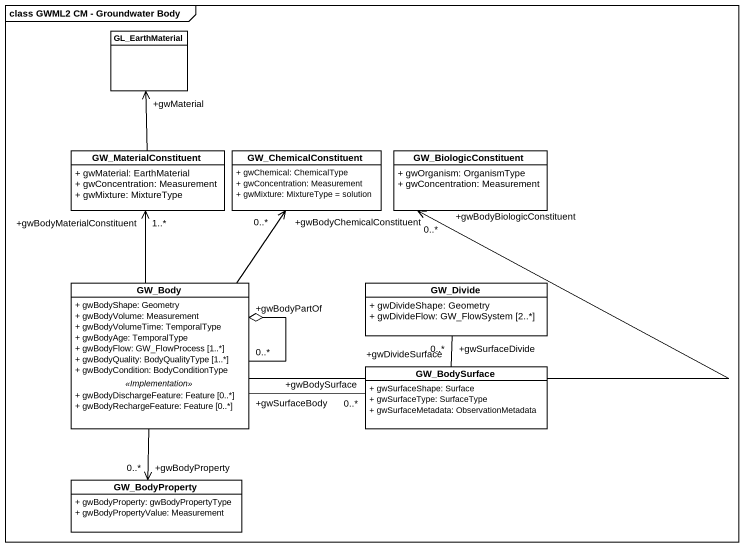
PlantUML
@startuml
mainframe class GWML2 CM - Groundwater Body
hide circle
hide empty members
skinparam classAttributeIconSize 0
class GL_EarthMaterial
class GW_MaterialConstituent {
  + gwMaterial: EarthMaterial
  + gwConcentration: Measurement
  + gwMixture: MixtureType
}
class GW_ChemicalConstituent {
  + gwChemical: ChemicalType
  + gwConcentration: Measurement
  + gwMixture: MixtureType = solution
}
class GW_BiologicConstituent {
  + gwOrganism: OrganismType
  + gwConcentration: Measurement
}
class GW_Body {
  + gwBodyShape: Geometry
  + gwBodyVolume: Measurement
  + gwBodyVolumeTime: TemporalType
  + gwBodyAge: TemporalType
  + gwBodyFlow: GW_FlowProcess [1..*]
  + gwBodyQuality: BodyQualityType [1..*]
  + gwBodyCondition: BodyConditionType
  .. <<Implementation>> ..
  + gwBodyDischargeFeature: Feature [0..*]
  + gwBodyRechargeFeature: Feature [0..*]
}
class GW_Divide {
  + gwDivideShape: Geometry
  + gwDivideFlow: GW_FlowSystem [2..*]
}
class GW_BodySurface {
  + gwSurfaceShape: Surface
  + gwSurfaceType: SurfaceType
  + gwSurfaceMetadata: ObservationMetadata
}
class GW_BodyProperty {
  + gwBodyProperty: gwBodyPropertyType
  + gwBodyPropertyValue: Measurement
}
GW_MaterialConstituent -up-> "+gwMaterial" GL_EarthMaterial
GW_Body -up-> "+gwBodyMaterialConstituent\n1..*" GW_MaterialConstituent
GW_Body -up-> "+gwBodyChemicalConstituent\n0..*" GW_ChemicalConstituent
GW_Body -right-> "+gwBodyBiologicConstituent\n0..*" GW_BiologicConstituent
GW_Body "0..*" --o "+gwBodyPartOf" GW_Body
GW_Body --> "+gwBodyProperty\n0..*" GW_BodyProperty
GW_Divide "+gwSurfaceDivide\n0..*" -- "+gwDivideSurface" GW_BodySurface
GW_BodySurface "+gwBodySurface\n0..*" -left- "+gwSurfaceBody" GW_Body
@enduml
